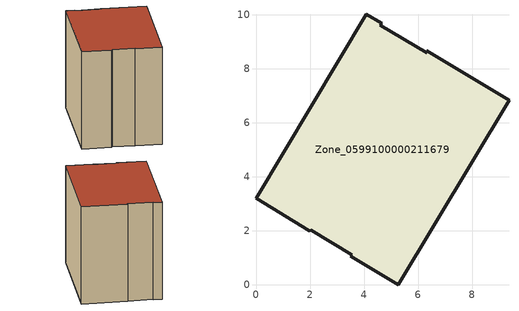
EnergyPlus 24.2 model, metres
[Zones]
Zone_0599100000211679
 floor ground (C_G): 4.65,9.69 4.61,9.62 6.33,8.61 6.33,8.67 9.37,6.83 5.27,0 3.51,1.07 3.54,1.12 2.04,2.03 1.98,2 0,3.2 4.08,10.03 z0
 wall outside (C_F): 0,3.2 1.98,2 2.04,2.03 3.54,1.12 3.51,1.07 5.27,0 9.37,6.83 6.33,8.67 6.33,8.61 4.61,9.62 4.65,9.69 4.08,10.03 0,3.2 z0:8.03
 roof outside (C_R): 4.61,9.62 4.65,9.69 4.08,10.03 0,3.2 1.98,2 2.04,2.03 3.54,1.12 3.51,1.07 5.27,0 9.37,6.83 6.33,8.67 6.33,8.61 z8.03
[BUILDING]
Pand.0599100000211679: North Axis=0; Terrain=City; Loads Convergence Tolerance Value=0.04; Temperature Convergence Tolerance Value=0.4; Solar Distribution=FullExterior; Maximum Number of Warmup Days=25; Minimum Number of Warmup Days=1
[Site:Location]
Rotterdam.The.Hague.AP_ZH_NLD Design_Conditions: Latitude=51.96; Longitude=4.45; Time Zone=1; Elevation=-4.5
[SITE:GROUNDTEMPERATURE:BUILDINGSURFACE]
18, 18, 18, 18, 18, 18, 18, 18, 18, 18, 18, 18
[MATERIAL] Thermal Absorptance=0.9; Solar Absorptance=0.7; Visible Absorptance=0.7
Name | Roughness | Thickness | Conductivity | Density | Specific Heat
G.TI.1946-1964 | MediumSmooth | 0.15 | 1 | 540 | 1210
F.TI.1946-1964 | Rough | 0.3 | 0.857143 | 1920 | 840
R.TI.1946-1964 | MediumRough | 0.2 | 0.277778 | 1500 | 1000
[CONSTRUCTION]
C_G: G.TI.1946-1964
C_F: F.TI.1946-1964
C_R: R.TI.1946-1964
[ZONE]
Zone_0599100000211679: Type=1; Multiplier=1; Ceiling Height=Autocalculate; Volume=Autocalculate; Floor Area=autocalculate; Part of Total Floor Area=Yes
[ZONEINFILTRATION:DESIGNFLOWRATE]
Infil_Zone_0599100000211679: Zone or ZoneList or Space or SpaceList=Zone_0599100000211679; Schedule=AlwaysOn; Design Flow Rate Calculation Method=Flow/Area; Flow Rate per Floor Area=0.003; Constant Term Coefficient=1; Temperature Term Coefficient=0; Velocity Term Coefficient=0; Velocity Squared Term Coefficient=0
[HVACTEMPLATE:ZONE:IDEALLOADSAIRSYSTEM]
Zone_0599100000211679: Maximum Heating Supply Air Temperature=50; Minimum Cooling Supply Air Temperature=13; Maximum Heating Supply Air Humidity Ratio=0.0156; Minimum Cooling Supply Air Humidity Ratio=0.0077; Heating Limit=NoLimit; Cooling Limit=NoLimit; Dehumidification Control Type=ConstantSensibleHeatRatio; Cooling Sensible Heat Ratio=0.7; Dehumidification Setpoint=60; Humidification Control Type=None; Humidification Setpoint=30; Outdoor Air Method=None; Outdoor Air Flow Rate per Person=0.00944; Outdoor Air Flow Rate per Zone Floor Area=0; Outdoor Air Flow Rate per Zone=0; Demand Controlled Ventilation Type=None; Outdoor Air Economizer Type=NoEconomizer; Heat Recovery Type=None; Sensible Heat Recovery Effectiveness=0.7; Latent Heat Recovery Effectiveness=0.65
[ZONECONTROL:THERMOSTAT]
ThermostatControl_Zone_0599100000211679: Zone or ZoneList=Zone_0599100000211679; Control Type Schedule=DualSetpointControlType; Control 1=Thermostat_Zone_0599100000211679; Temperature Difference Between Cutout And Setpoint=0
[THERMOSTATSETPOINT:DUALSETPOINT]
Thermostat_Zone_0599100000211679: Heating Setpoint Temperature Schedule=HeatingSetpoint_Zone_0599100000211679; Cooling Setpoint Temperature Schedule=CoolingSetpoint_Zone_0599100000211679
[SCHEDULE:COMPACT]
HeatingSetpoint_Zone_0599100000211679: Through: 12/31, For: AllDays, Until: 24:00, 21
CoolingSetpoint_Zone_0599100000211679: Through: 12/31, For: AllDays, Until: 24:00, 24
DualSetpointControlType: Through: 12/31, For: AllDays, Until: 24:00, 4
AlwaysOn: Through: 12/31, For: AllDays, Until: 24:00, 1
